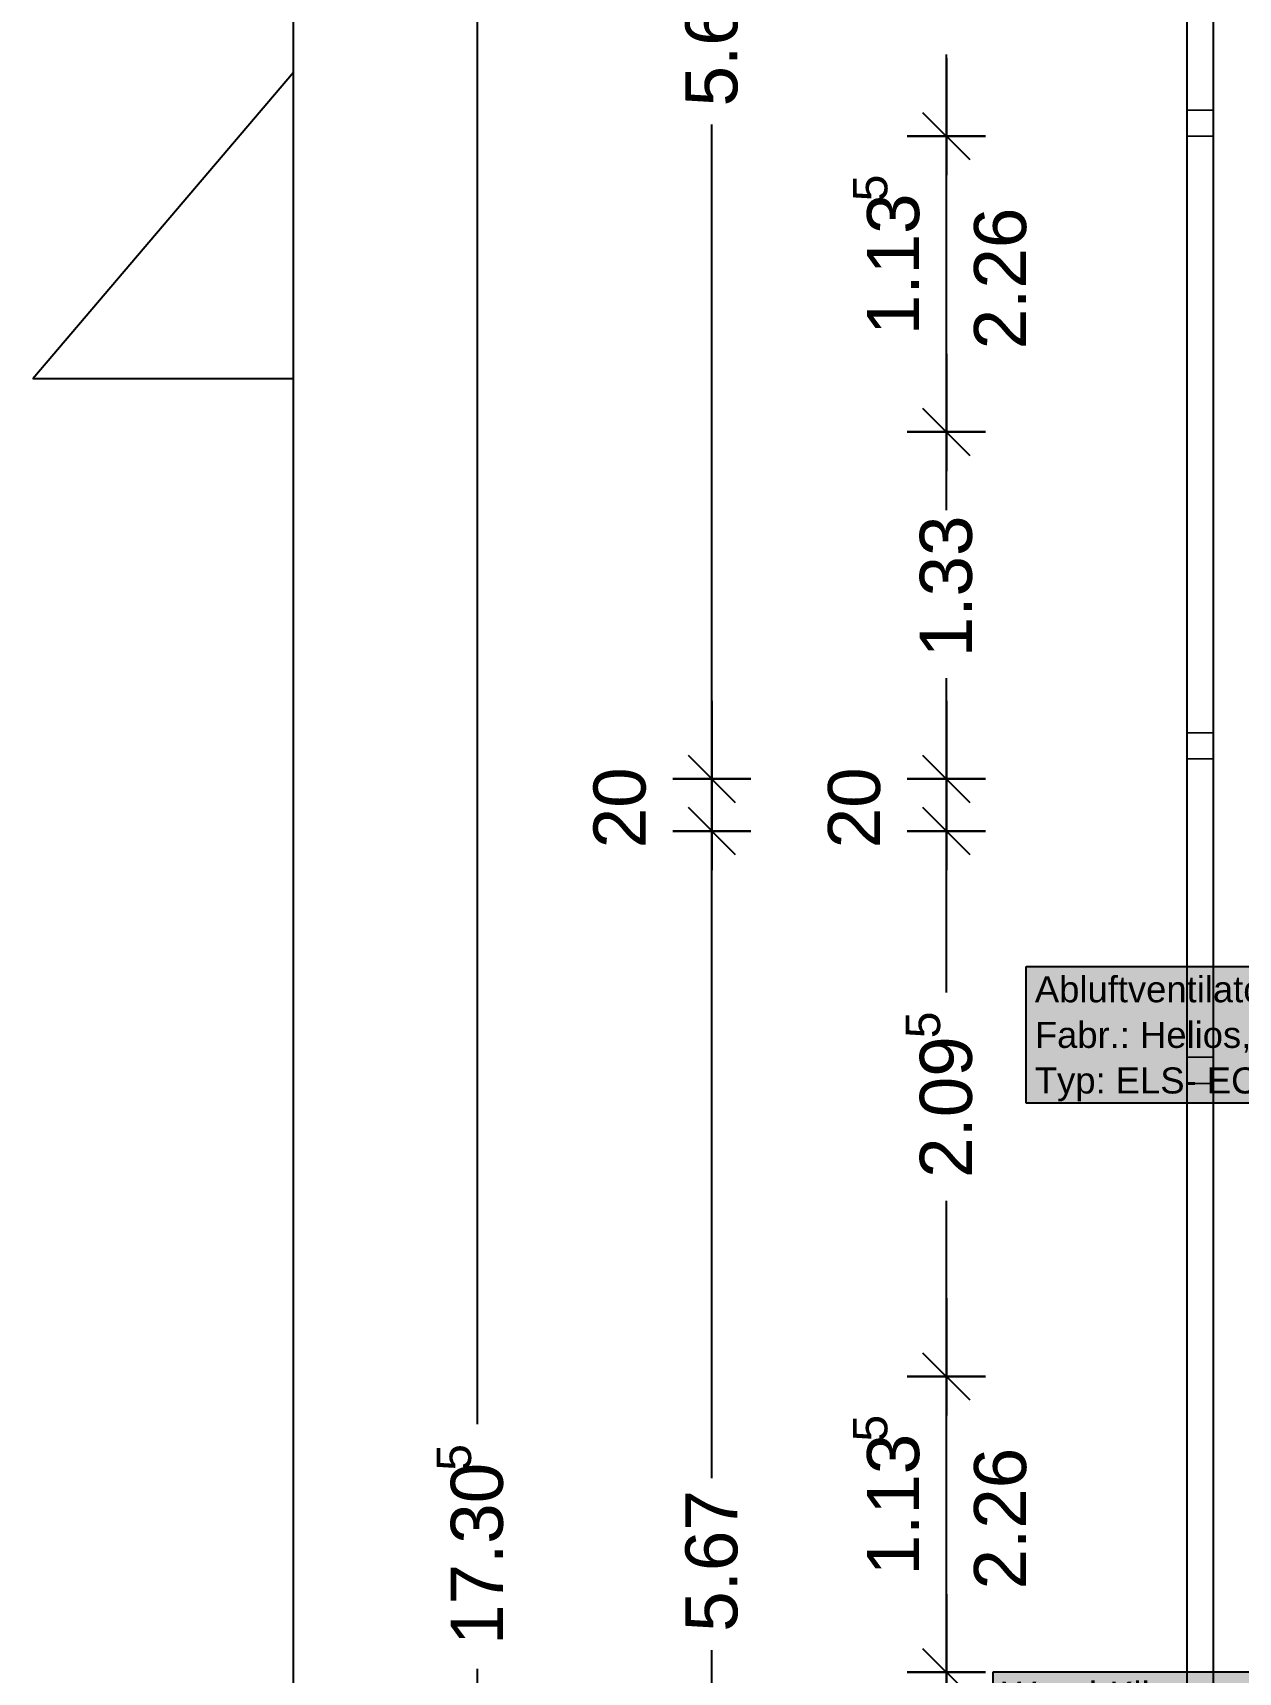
# Model space of a CAD drawing. Extents: x 0 to 756, y -25 to 420.
# Drawn here: x 0 to 92.5, y 195 to 320.9 of the extents above; entities that cross this region are included whole.
import ezdxf

# ---------------------------------------------------------------- set-up
doc = ezdxf.new("R2010")
doc.units = 0
doc.layers.get('0').update_dxf_attribs({"lineweight": 25})
doc.layers.get('DEFPOINTS').update_dxf_attribs({"lineweight": 25})
doc.layers.add('H_Heizung', color=1, linetype='Continuous', lineweight=25, true_color=0xff0000)
for name, color, linetype, lineweight in [('L_Text', 7, 'Continuous', 25), ('Standard', 7, 'Continuous', 25), ('Stütze Holz', 7, 'Continuous', 13), ('X_Planrahmen', 7, 'Continuous', 25)]:
    doc.layers.add(name, color=color, linetype=linetype, lineweight=lineweight)
doc.styles.get("Standard").update_dxf_attribs({"font": 'arial.ttf'})

# ---------------------------------------------------------------- blocks, each defined once
blk = doc.blocks.new('Blockreferenz-A01I5YB9IE', base_point=(0, -25))
at = {"layer": 'X_Planrahmen', "color": 0, "linetype": 'ByBlock', "lineweight": -2, "ltscale": 0.25}
for p, q in [((20, 5), (20, 415)), ((20, 317.8), (0, 294.3)), ((20, 294.3), (0, 294.3))]:
    blk.add_line(p, q, dxfattribs=at)
blk = doc.blocks.new('Referenz-A01I5YBJIE')
at = {"layer": 'DEFPOINTS', "color": 0, "linetype": 'Continuous', "lineweight": -2, "ltscale": 0.25}
for p, q in [((70.12, 312.92), (70.12, 312.92)), ((70.12, 290.22), (70.12, 290.22)), ((52.12, 263.58), (52.12, 263.58)), ((70.12, 263.58), (70.12, 263.58)), ((52.12, 259.58), (52.12, 259.58)), ((70.12, 259.58), (70.12, 259.58)), ((70.12, 217.72), (70.12, 217.72)), ((70.12, 195.02), (70.12, 195.02))]:
    blk.add_line(p, q, dxfattribs=at)
at = {"layer": 'Standard', "color": 0, "lineweight": -2}
for p, q in [((88.61, 6), (88.61, 413.58)), ((90.61, 6), (90.61, 411.58)), ((34.12, 214.07), (34.12, 376.58)), ((70.12, 312.92), (70.12, 319.18)), ((70.12, 318.92), (70.12, 309.92)), ((70.12, 306.92), (70.12, 315.92)), ((71.92, 311.12), (68.32, 314.72)), ((68.32, 314.72), (71.92, 311.12)), ((52.12, 263.58), (52.12, 313.81)), ((73.12, 312.92), (67.12, 312.92)), ((67.12, 312.92), (73.12, 312.92)), ((70.12, 290.22), (70.12, 312.92)), ((70.12, 296.22), (70.12, 287.22)), ((70.12, 284.22), (70.12, 293.22)), ((71.92, 288.42), (68.32, 292.02)), ((68.32, 292.02), (71.92, 288.42)), ((73.12, 290.22), (67.12, 290.22)), ((67.12, 290.22), (73.12, 290.22)), ((70.12, 284.53), (70.12, 290.22)), ((70.12, 263.58), (70.12, 271.33)), ((52.12, 269.58), (52.12, 260.58)), ((70.12, 269.58), (70.12, 260.58)), ((52.12, 257.58), (52.12, 266.58)), ((52.12, 265.58), (52.12, 256.58)), ((70.12, 257.58), (70.12, 266.58)), ((70.12, 265.58), (70.12, 256.58)), ((53.92, 261.78), (50.32, 265.38)), ((50.32, 265.38), (53.92, 261.78)), ((71.92, 261.78), (68.32, 265.38)), ((68.32, 265.38), (71.92, 261.78)), ((55.12, 263.58), (49.12, 263.58)), ((49.12, 263.58), (55.12, 263.58)), ((52.12, 259.58), (52.12, 263.58)), ((73.12, 263.58), (67.12, 263.58)), ((67.12, 263.58), (73.12, 263.58)), ((70.12, 259.58), (70.12, 263.58)), ((52.12, 253.58), (52.12, 262.58)), ((70.12, 253.58), (70.12, 262.58)), ((53.92, 257.78), (50.32, 261.38)), ((50.32, 261.38), (53.92, 257.78)), ((71.92, 257.78), (68.32, 261.38)), ((68.32, 261.38), (71.92, 257.78)), ((55.12, 259.58), (49.12, 259.58)), ((49.12, 259.58), (55.12, 259.58)), ((52.12, 209.92), (52.12, 259.58)), ((73.12, 259.58), (67.12, 259.58)), ((67.12, 259.58), (73.12, 259.58)), ((70.12, 247.19), (70.12, 259.58)), ((70.12, 217.72), (70.12, 231.19)), ((70.12, 223.72), (70.12, 214.72)), ((70.12, 211.72), (70.12, 220.72)), ((71.92, 215.92), (68.32, 219.52)), ((68.32, 219.52), (71.92, 215.92)), ((73.12, 217.72), (67.12, 217.72)), ((67.12, 217.72), (73.12, 217.72)), ((70.12, 195.02), (70.12, 217.72)), ((70.12, 201.02), (70.12, 192.02)), ((70.12, 189.02), (70.12, 198.02)), ((52.12, 146.18), (52.12, 196.72)), ((71.92, 193.22), (68.32, 196.82)), ((68.32, 196.82), (71.92, 193.22)), ((34.12, 30.52), (34.12, 195.27)), ((73.12, 195.02), (67.12, 195.02)), ((67.12, 195.02), (73.12, 195.02)), ((70.12, 189.98), (70.12, 195.02))]:
    blk.add_line(p, q, dxfattribs=at)
at = {"layer": 'Stütze Holz', "color": 0, "linetype": 'Continuous', "ltscale": 0.13}
for p, q in [((88.61, 314.92), (88.61, 312.92)), ((90.61, 314.92), (88.61, 314.92)), ((88.61, 312.92), (88.61, 314.92)), ((88.61, 314.92), (90.61, 314.92)), ((88.61, 314.92), (88.61, 314.92)), ((90.61, 312.92), (90.61, 314.92)), ((90.61, 314.92), (90.61, 312.92)), ((90.61, 314.92), (90.61, 314.92)), ((88.61, 312.92), (90.61, 312.92)), ((90.61, 312.92), (88.61, 312.92)), ((88.61, 312.92), (88.61, 312.92)), ((90.61, 312.92), (90.61, 312.92)), ((88.61, 267.12), (88.61, 265.12)), ((90.61, 267.12), (88.61, 267.12)), ((88.61, 265.12), (88.61, 267.12)), ((88.61, 267.12), (90.61, 267.12)), ((88.61, 267.12), (88.61, 267.12)), ((90.61, 265.12), (90.61, 267.12)), ((90.61, 267.12), (90.61, 265.12)), ((90.61, 267.12), (90.61, 267.12)), ((88.61, 265.12), (90.61, 265.12)), ((90.61, 265.12), (88.61, 265.12)), ((88.61, 265.12), (88.61, 265.12)), ((90.61, 265.12), (90.61, 265.12)), ((88.61, 242.22), (88.61, 240.22)), ((90.61, 242.22), (88.61, 242.22)), ((88.61, 240.22), (88.61, 242.22)), ((88.61, 242.22), (90.61, 242.22)), ((88.61, 242.22), (88.61, 242.22)), ((90.61, 240.22), (90.61, 242.22)), ((90.61, 242.22), (90.61, 240.22)), ((90.61, 242.22), (90.61, 242.22)), ((88.61, 240.22), (90.61, 240.22)), ((90.61, 240.22), (88.61, 240.22)), ((88.61, 240.22), (88.61, 240.22)), ((90.61, 240.22), (90.61, 240.22))]:
    blk.add_line(p, q, dxfattribs=at)
at = {"layer": 'Standard', "color": 0, "lineweight": -2, "attachment_point": 1, "rotation": 90}
for s, insert, char_height in [('{\\fArial;5.65}', (50.08, 315.2), 4), ('{\\fArial;5}', (62.95, 307.92), 2.64), ('{\\fArial;1.13}', (64.03, 297.65), 4), ('{\\fArial;2.26}', (72.24, 296.56), 4), ('{\\fArial;1.33}', (68.08, 272.93), 4), ('{\\fArial;20}', (43.03, 258.26), 4), ('{\\fArial;20}', (61.03, 258.26), 4), ('{\\fArial;5}', (67, 243.68), 2.64), ('{\\fArial;2.09}', (68.08, 232.96), 4), ('{\\fArial;5}', (62.95, 212.72), 2.64), ('{\\fArial;1.13}', (64.03, 202.45), 4), ('{\\fArial;5}', (31, 210.48), 2.64), ('{\\fArial;2.26}', (72.24, 201.37), 4), ('{\\fArial;17.30}', (32.08, 197.11), 4), ('{\\fArial;5.67}', (50.08, 198.12), 4)]:
    blk.add_mtext(s, dxfattribs=dict(at, insert=insert, char_height=char_height))
blk = doc.blocks.new('Bauteilbeschriftung-A01I5YG7IE', base_point=(76.25, 238.69))
at = {"color": 0, "linetype": 'ByBlock', "lineweight": -2, "ltscale": 0.25}
blk.add_line((111.27, 249.19), (149.03, 257.28), dxfattribs=at)
at = {"color": 0, "lineweight": -2}
for p, q in [((76.25, 249.19), (111.27, 249.19)), ((76.25, 238.69), (76.25, 249.19)), ((111.27, 249.19), (111.27, 238.69)), ((111.27, 238.69), (76.25, 238.69))]:
    blk.add_line(p, q, dxfattribs=at)
at = {"color": 0, "linetype": 'ByBlock', "lineweight": -2, "ltscale": 0.25}
for points in [[(148.97, 257.25), (146.99, 257.25), (149.03, 257.28)], [(147.16, 256.47), (148.97, 257.25), (146.99, 257.25)]]:
    blk.add_solid(points, dxfattribs=at)
at = {"color": 7, "linetype": 'ByBlock', "lineweight": -2, "ltscale": 0.25, "true_color": 0xffffff}
for points in [[(76.25, 238.69), (111.27, 238.69), (76.25, 249.19)], [(111.27, 238.69), (76.25, 249.19), (111.27, 249.19)]]:
    blk.add_solid(points, dxfattribs=at)
at = {"color": 0, "linetype": 'ByBlock', "lineweight": -2, "ltscale": 0.25, "char_height": 2, "attachment_point": 1}
for s, insert in [('{\\fArial;Abluftventilator}', (76.91, 248.44)), ('{\\fArial;Fabr.: Helios, Artik.: 40102}', (76.91, 244.94)), ('{\\fArial;Typ: ELS- EC 40/15/60 NC}', (76.91, 241.44))]:
    blk.add_mtext(s, dxfattribs=dict(at, insert=insert))
blk = doc.blocks.new('Bauteilbeschriftung-A01I5YPRIE', base_point=(73.72, 182.65))
at = {"color": 0, "lineweight": -2}
for p, q in [((73.72, 195.04), (111.73, 195.04)), ((73.72, 184.54), (73.72, 195.04)), ((111.73, 195.04), (111.73, 184.54)), ((111.73, 184.54), (73.72, 184.54))]:
    blk.add_line(p, q, dxfattribs=at)
at = {"color": 0, "linetype": 'ByBlock', "lineweight": -2, "ltscale": 0.25}
blk.add_line((111.73, 184.54), (126.42, 182.81), dxfattribs=at)
at = {"color": 7, "linetype": 'ByBlock', "lineweight": -2, "ltscale": 0.25, "true_color": 0xffffff}
for points in [[(73.72, 184.54), (111.73, 184.54), (73.72, 195.04)], [(111.73, 184.54), (73.72, 195.04), (111.73, 195.04)]]:
    blk.add_solid(points, dxfattribs=at)
at = {"color": 0, "linetype": 'ByBlock', "lineweight": -2, "ltscale": 0.25}
for points in [[(124.39, 182.65), (126.42, 182.81), (124.41, 182.81)], [(126.42, 182.81), (124.41, 182.81), (124.48, 183.44)]]:
    blk.add_solid(points, dxfattribs=at)
at = {"color": 0, "linetype": 'ByBlock', "lineweight": -2, "ltscale": 0.25, "char_height": 2, "attachment_point": 1}
for s, insert in [('{\\fArial;Wand-Klimagerät}', (74.39, 194.29)), ('{\\fArial;Fabr.: Trotec}', (74.39, 190.79)), ('{\\fArial;Typ: TRT-BA-PAC-W2650SH}', (74.39, 187.29))]:
    blk.add_mtext(s, dxfattribs=dict(at, insert=insert))

msp = doc.modelspace()

# ---------------------------------------------------------------- block references
at = {"ltscale": 0.25}
msp.add_blockref('Blockreferenz-A01I5YB9IE', (0, -25), dxfattribs=at)
at = {"color": 8, "lineweight": 25, "ltscale": 0.25, "true_color": 0x808080}
msp.add_blockref('Referenz-A01I5YBJIE', (0, 0), dxfattribs=at)
at = {"layer": 'H_Heizung', "color": 7, "ltscale": 0.25}
msp.add_blockref('Bauteilbeschriftung-A01I5YPRIE', (73.72, 182.65), dxfattribs=at)
at = {"layer": 'L_Text', "color": 7, "ltscale": 0.25}
msp.add_blockref('Bauteilbeschriftung-A01I5YG7IE', (76.25, 238.69), dxfattribs=at)

doc.saveas('drawing.dxf')
